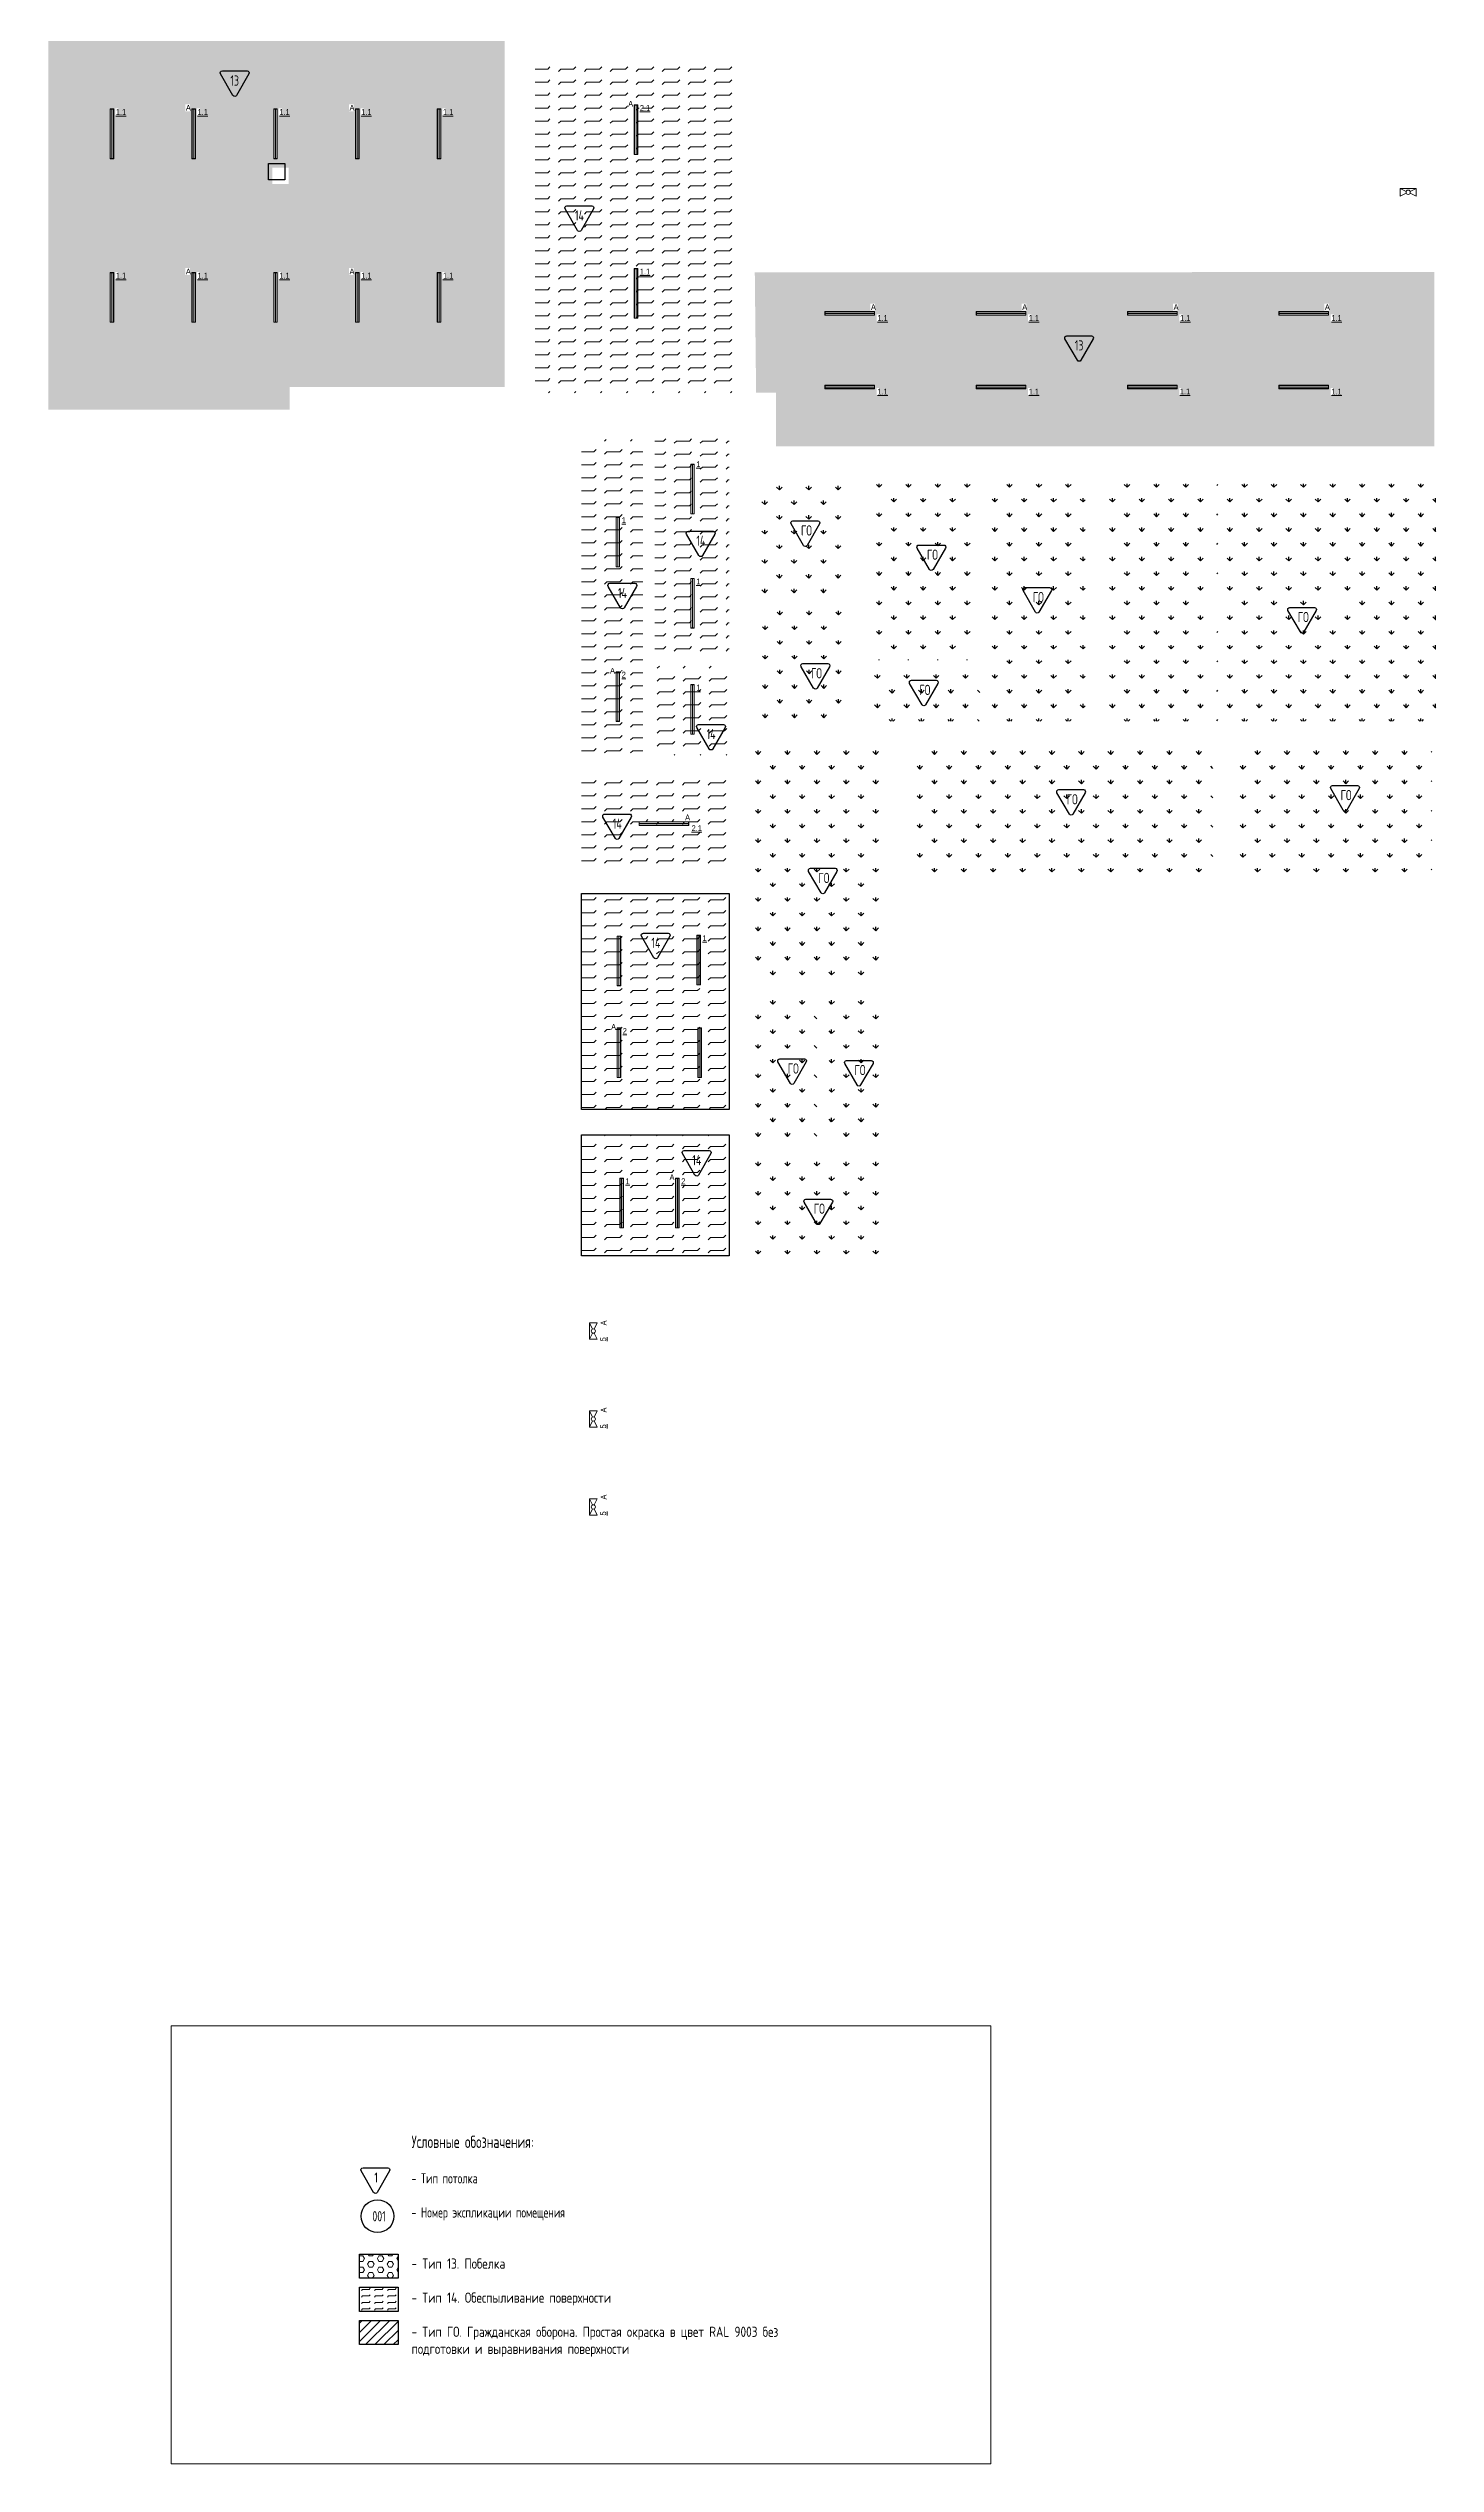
# Model space of a CAD drawing. Header units: millimetres. Extents: x -547274 to 397870, y -45599 to 141350.
# Drawn here: x -346753 to -312828, y 32572 to 91616 of the extents above; entities that cross this region are included whole.
import ezdxf

# ---------------------------------------------------------------- set-up
doc = ezdxf.new("R2010")
doc.units = ezdxf.units.MM
for name, color, linetype, lineweight in [('_ЭОМ_ОБЩ_Освещение_текст тип светильника', 172, 'Continuous', 50), ('_ЭОМ_светильник А', 1, 'Continuous', 35), ('_ЭОМ_светильник Р', 4, 'Continuous', 35)]:
    doc.layers.add(name, color=color, linetype=linetype, lineweight=lineweight)
doc.layers.add('X-ref Light', color=250, linetype='Continuous')
doc.layers.add('АР_1_ПЛИНТУС', color=7, linetype='Continuous', true_color=0x76bcab)
doc.layers.add('АР_Потолок_Покраска', color=7, linetype='Continuous', lineweight=5, true_color=0x007399)
doc.layers.get('X-ref Light').off()
doc.styles.add('ISOCPEUR', font='isocpeur.ttf', dxfattribs={"height": 800})
doc.styles.add('ГОСТ', font='cad.shx', dxfattribs={"width": 0.8})

# ---------------------------------------------------------------- blocks, each defined once
blk = doc.blocks.new('ORIO LINE')
at = {"color": 0, "linetype": 'ByBlock', "lineweight": -2}
for p, q in [((-594, -4), (-594, 84)), ((-594, 84), (621, 84)), ((-590, 0), (-590, 80)), ((-590, 80), (617, 80)), ((617, 0), (-590, 0)), ((617, 80), (617, 0)), ((621, 84), (621, -4)), ((621, -4), (-594, -4))]:
    blk.add_line(p, q, dxfattribs=at)
blk.add_lwpolyline([(-590, 40), (617, 40)], dxfattribs=at)
blk = doc.blocks.new('ЭКРАН 9ВТ')
at = {"color": 0, "linetype": 'ByBlock', "lineweight": -2}
for points in [[(399, 376), (399, 0), (-399, 0), (-399, 376)], [(-399, 376), (-95, 233)], [(-399, 0), (-95, 143)], [(95, 233), (399, 376)], [(95, 143), (399, 0)]]:
    blk.add_lwpolyline(points, dxfattribs=at)
blk.add_circle((0, 188), 105, dxfattribs=at)
blk = doc.blocks.new('A$C89460300')
at = {"layer": '_ЭОМ_светильник А', "color": 18, "lineweight": 20, "ltscale": 100, "true_color": 0x000000}
for p, rotation in [((-3732, 15175), 89.99999999999991), ((268, 15175), 89.99999999999991), ((7083, 15274), 89.99999999999991), ((-3732, 11175), 89.99999999999991), ((268, 11175), 89.99999999999991), ((12283, 10840), 179.9999999999999), ((15983, 10840), 179.9999999999999), ((19683, 10840), 179.9999999999999), ((23383, 10840), 179.9999999999999), ((6639, 1419), 89.99999999999991), ((7739, -1633), 179.9999999999999), ((6665, -5042), 89.99999999999991), ((6665, -7288), 89.99999999999991), ((8640, -7288), 89.99999999999991), ((8094, -10962), 89.99999999999991)]:
    blk.add_blockref('ORIO LINE', p, dxfattribs=dict(at, rotation=rotation))
at = {"layer": '_ЭОМ_светильник А', "color": 18, "lineweight": 20, "ltscale": 100, "true_color": 0x000000, "xscale": 0.5, "yscale": 0.5, "zscale": 0.5}
for p, rotation in [((25924, 13854), 180), ((5906, -14079), 270), ((5906, -16227), 270), ((5906, -18375), 270)]:
    blk.add_blockref('ЭКРАН 9ВТ', p, dxfattribs=dict(at, rotation=rotation))
at = {"layer": '_ЭОМ_светильник Р', "color": 18, "lineweight": 20, "true_color": 0x000000}
for p, rotation in [((-5732, 15175), 89.99999999999991), ((-1732, 15175), 89.99999999999991), ((2268, 15175), 89.99999999999991), ((7083, 11274), 89.99999999999991), ((-5732, 11175), 89.99999999999991), ((-1732, 11175), 89.99999999999991), ((2268, 11175), 89.99999999999991), ((12283, 9040), 179.9999999999999), ((15983, 9040), 179.9999999999999), ((19683, 9040), 179.9999999999999), ((23383, 9040), 179.9999999999999), ((8464, 6491), 89.99999999999991), ((6639, 5197), 89.99999999999991), ((8464, 3699), 89.99999999999991), ((8464, 1104), 89.99999999999991), ((8616, -5022), 89.99999999999991), ((6732, -10962), 89.99999999999991)]:
    blk.add_blockref('ORIO LINE', p, dxfattribs=dict(at, rotation=rotation))
at = {"layer": '_ЭОМ_ОБЩ_Освещение_текст тип светильника', "color": 18, "lineweight": 20, "ltscale": 40, "true_color": 0x000000, "char_height": 142.2, "width": 46.12, "attachment_point": 1, "style": 'ГОСТ', "bg_fill": 3, "box_fill_scale": 1.1, "bg_fill_color": 256, "bg_fill_transparency": 0}
for s, insert in [('{\\L1.1}', (-5677, 15794)), ('{\\L1.1}', (-1677, 15794)), ('{\\L1.1}', (2323, 15794)), ('{\\L1.1}', (7137, 11893)), ('{\\L1.1}', (-5677, 11794)), ('{\\L1.1}', (-1677, 11794)), ('{\\L1.1}', (2323, 11794)), ('{\\L1.1}', (12946, 8959)), ('{\\L1.1}', (16646, 8959)), ('{\\L1.1}', (20342, 8963)), ('{\\L1.1}', (24046, 8959)), ('{\\L1}', (8518, 7184)), ('{\\L1}', (6694, 5816)), ('{\\L1}', (8518, 4318)), ('{\\L2}', (6694, 2038)), ('{\\L1}', (8518, 1723)), ('{\\L2.1}', (8402, -1714)), ('{\\L1}', (8671, -4403)), ('{\\L2}', (6720, -6669)), ('{\\L1}', (6787, -10344)), ('{\\L2}', (8149, -10344))]:
    blk.add_mtext(s, dxfattribs=dict(at, insert=insert))
at = {"layer": '_ЭОМ_светильник А', "color": 18, "lineweight": 20, "ltscale": 100, "true_color": 0x000000, "char_height": 142, "width": 86.04, "attachment_point": 1, "style": 'ГОСТ', "bg_fill": 3, "box_fill_scale": 1.1, "bg_fill_color": 256, "bg_fill_transparency": 0}
for insert in [(6852, 15995), (-3963, 15896), (37, 15896), (-3963, 11896), (37, 11896), (12788, 11024), (16488, 11024), (20188, 11024), (23888, 11024)]:
    blk.add_mtext('А', dxfattribs=dict(at, insert=insert))
at = {"layer": '_ЭОМ_светильник А', "color": 18, "lineweight": 18, "ltscale": 100, "true_color": 0x000000, "char_height": 142, "width": 86.04, "attachment_point": 1, "rotation": 90, "style": 'ГОСТ', "bg_fill": 3, "box_fill_scale": 1.1, "bg_fill_color": 256, "bg_fill_transparency": 0}
for insert in [(6181, -13939, 0), (6181, -16068, 0), (6181, -18196, 0)]:
    blk.add_mtext('А', dxfattribs=dict(at, insert=insert))
at = {"layer": '_ЭОМ_ОБЩ_Освещение_текст тип светильника', "color": 18, "lineweight": 20, "ltscale": 40, "true_color": 0x000000, "char_height": 142.2, "width": 46.12, "attachment_point": 1, "style": 'ГОСТ', "bg_fill": 3, "box_fill_scale": 1.1, "bg_fill_color": 256, "bg_fill_transparency": 0}
for s, insert in [('{\\L1.1}', (-3677, 15794)), ('{\\L1.1}', (323, 15794)), ('{\\L2.1}', (7137, 15893)), ('{\\L1.1}', (-3677, 11794)), ('{\\L1.1}', (323, 11794)), ('{\\L1.1}', (12946, 10759)), ('{\\L1.1}', (16646, 10759)), ('{\\L1.1}', (20346, 10759)), ('{\\L1.1}', (24046, 10759))]:
    blk.add_mtext(s, dxfattribs=dict(at, insert=insert))
at = {"layer": '_ЭОМ_ОБЩ_Освещение_текст тип светильника', "color": 18, "lineweight": 18, "ltscale": 40, "true_color": 0x000000, "char_height": 142.2, "width": 55.87, "attachment_point": 1, "rotation": 90, "style": 'ГОСТ', "bg_fill": 3, "box_fill_scale": 1.1, "bg_fill_color": 256, "bg_fill_transparency": 0}
for insert in [(6170, -14328, 0), (6170, -16458, 0), (6170, -18586, 0)]:
    blk.add_mtext('{\\L5}', dxfattribs=dict(at, insert=insert))
at = {"layer": '_ЭОМ_светильник А', "color": 18, "lineweight": 20, "ltscale": 100, "true_color": 0x000000, "char_height": 142, "width": 86.04, "attachment_point": 1, "style": 'ГОСТ', "bg_fill": 3, "box_fill_scale": 1.1, "bg_fill_color": 256, "bg_fill_transparency": 0}
for insert in [(6408, 2135), (8244, -1450), (6435, -6571), (7863, -10246)]:
    blk.add_mtext('А', dxfattribs=dict(at, insert=insert))

msp = doc.modelspace()

# ---------------------------------------------------------------- hatches: boundary and pattern name
h = msp.add_hatch()
h.set_pattern_fill('ANSI31', color=256, scale=50)
h.paths.add_polyline_path([(-339143.8, 36074.1), (-338200, 36074.1), (-338200, 35482.2), (-339143.8, 35482.2)])
at = {"layer": 'Defpoints'}
h = msp.add_hatch(dxfattribs=at)
h.set_pattern_fill('GRASS', color=256, scale=20)
h.set_pattern_definition([(90, (-199.94, 0), (-359.21024, 359.21024), [95.25, -623.1705]), (45, (-199.94, 0), (-359.21024, 359.21024), [95.25, -412.75]), (135, (-199.94, 0), (-359.21024, -359.21024), [95.25, -412.75])])
h.paths.add_polyline_path([(-329468.4, 80968.6), (-327154.4, 80968.6), (-327154.3, 78062.4), (-329468.3, 78062.4)])
h = msp.add_hatch(dxfattribs=at)
h.set_pattern_fill('GRASS', color=256, scale=20)
h.set_pattern_definition([(90, (40.2, -297.03), (-359.21024, 359.21024), [95.25, -623.1705]), (45, (40.2, -297.03), (-359.21024, 359.21024), [95.25, -412.75]), (135, (40.2, -297.03), (-359.21024, -359.21024), [95.25, -412.75])])
h.paths.add_polyline_path([(-326679.9, 76474.1), (-323977.4, 76474.1), (-323977.4, 75165.7), (-326679.9, 75165.7)])
h.paths.add_polyline_path([(-323706.5, 80966.1), (-323706.5, 78370.6), (-323427.4, 78370.6), (-323427.4, 77820.6), (-323706.5, 77820.6), (-323706.5, 75165.7), (-321403.6, 75165.7), (-321403.6, 80966.1)])
h.paths.add_polyline_path([(-320850.1, 80966.1), (-318476.2, 80966.1), (-318476.2, 75165.7), (-320850.1, 75165.7)])
h.paths.add_polyline_path([(-315546.6, 77820.6), (-315546.6, 78370.6), (-314996.6, 78370.6), (-314996.6, 77820.6)], flags=16)
h.paths.add_polyline_path([(-318178.6, 80966.1), (-312828.3, 80966.1), (-312828.3, 75165.7), (-318180.9, 75165.7), (-318176.3, 77820.6), (-317926.2, 77820.6), (-317926.2, 78370.6), (-318178.6, 78370.6)])
h = msp.add_hatch(dxfattribs=at)
h.set_pattern_fill('GRASS', color=256, scale=20)
h.set_pattern_definition([(90, (-274.95, -294.9), (-359.21024, 359.21024), [95.25, -623.1705]), (45, (-274.95, -294.9), (-359.21024, 359.21024), [95.25, -412.75]), (135, (-274.95, -294.9), (-359.21024, -359.21024), [95.25, -412.75])])
h.paths.add_polyline_path([(-326656.8, 80968.2), (-324017.4, 80968.2), (-324017.4, 76656.2), (-326656.8, 76656.2)])
h = msp.add_hatch(dxfattribs=at)
h.set_pattern_fill('GRASS', color=256, scale=20)
h.set_pattern_definition([(90, (-190, -183.13), (-359.21024, 359.21024), [95.25, -623.1705]), (45, (-190, -183.13), (-359.21024, 359.21024), [95.25, -412.75]), (135, (-190, -183.13), (-359.21024, -359.21024), [95.25, -412.75])])
h.paths.add_polyline_path([(-329458.4, 77867.7), (-327144.4, 77867.7), (-327144.4, 75165.7), (-329468.3, 75165.7)])
h = msp.add_hatch(dxfattribs=at)
h.set_pattern_fill('GRASS', color=256, scale=20)
h.paths.add_polyline_path([(-329468.3, 68444.6), (-327962.6, 68444.6), (-327962.6, 64914.4), (-329468.3, 64914.4)])
h = msp.add_hatch(dxfattribs=at)
h.set_pattern_fill('GRASS', color=256, scale=20)
h.paths.add_polyline_path([(-327662.6, 68442.5), (-326262.3, 68442.5), (-326262.3, 64914.4), (-327662.6, 64914.4)])
h = msp.add_hatch(dxfattribs=at)
h.set_pattern_fill('GRASS', color=256, scale=20)
h.paths.add_polyline_path([(-329468.3, 64406), (-326262.2, 64406), (-326262.2, 62094), (-329468.3, 62094)])
at = {"layer": 'АР_Потолок_Покраска'}
h = msp.add_hatch(dxfattribs=at)
h.set_pattern_fill('HEX', color=256, scale=25)
h.set_pattern_definition([(0, (-599093.8, 63531.32), (0, 137.48153), [79.375, -158.75]), (120, (-599093.8, 63531.32), (-119.0625, -68.740766), [79.375, -158.75]), (60, (-599014.42, 63531.32), (-119.0625, 68.740766), [79.375, -158.75])])
h.paths.add_polyline_path([(-340872.1, 94300.7), (-341272.1, 94300.7), (-341272.1, 94700.7), (-340872.1, 94700.7)], flags=16)
h.paths.add_polyline_path([(-340872.1, 88300.7), (-341272.1, 88300.7), (-341272.1, 88700.7), (-340872.1, 88700.7)], flags=16)
h.paths.add_polyline_path([(-346752.2, 100300.7), (-335591.5, 100296.9), (-335591.1, 83336), (-340851.8, 83336), (-340853.4, 82785.7), (-346753.4, 82785.7)])
h = msp.add_hatch(dxfattribs=at)
h.set_pattern_fill('FLEX', color=256, scale=50)
h.set_pattern_definition([(0, (-435824.66, 26338.1), (0, 317.5), [317.5, -317.5]), (45, (-435507.16, 26338.1), (0, 317.5), [79.375, -290.2628, 79.375, -449.0128])])
h.paths.add_polyline_path([(-334852.2, 91295.7), (-329972.2, 91295.7), (-329972.2, 86650.7), (-329961.5, 86650.7), (-329979.5, 83192.4), (-334852.2, 83192.4)])
h = msp.add_hatch(dxfattribs=at)
h.set_pattern_fill('HEX', color=256, scale=25)
h.set_pattern_definition([(0, (-582265.83, 50276.21), (0, 137.48153), [79.375, -158.75]), (120, (-582265.83, 50276.21), (-119.0625, -68.740766), [79.375, -158.75]), (60, (-582186.46, 50276.21), (-119.0625, 68.740766), [79.375, -158.75])])
h.paths.add_polyline_path([(-329478, 86143.2), (-312863.3, 86143.7), (-312863.3, 81886.8), (-328955.8, 81886.3), (-328955.8, 83195.5), (-329446, 83195.4)])
h = msp.add_hatch(dxfattribs=at)
h.set_pattern_fill('FLEX', color=256, scale=50)
h.set_pattern_definition([(0, (-432995.93, 18832.94), (0, 317.5), [317.5, -317.5]), (45, (-432678.43, 18832.94), (0, 317.5), [79.375, -290.2628, 79.375, -449.0128])])
h.paths.add_polyline_path([(-331919.3, 82076.7), (-330107, 82076.7), (-330107, 76822), (-331919.3, 76822)])
h = msp.add_hatch(dxfattribs=at)
h.set_pattern_fill('FLEX', color=256, scale=50)
h.set_pattern_definition([(0, (-358.1, -166.43), (0, 317.5), [317.5, -317.5]), (45, (-40.6, -166.43), (0, 317.5), [79.375, -290.2628, 79.375, -449.0128])])
edge = h.paths.add_edge_path()
edge.add_line((-333716.8, 82030), (-333716.8, 74335))
edge.add_line((-333716.8, 74335), (-332219.3, 74335))
edge.add_line((-332219.3, 74335), (-332219.3, 76440.9))
edge.add_line((-332219.3, 76440.9), (-332219.3, 76440.9))
edge.add_line((-332219.3, 76440.9), (-332219.3, 82051.5))
edge.add_line((-332219.3, 82051.5), (-333716.8, 82051.5))
h = msp.add_hatch(dxfattribs=at)
h.set_pattern_fill('FLEX', color=256, scale=50)
h.set_pattern_definition([(0, (-335.45, 0), (0, 317.5), [317.5, -317.5]), (45, (-17.95, 0), (0, 317.5), [79.375, -290.2628, 79.375, -449.0128])])
h.paths.add_polyline_path([(-331919.4, 76511), (-330109.7, 76511), (-330109.7, 74335), (-331919.4, 74335)])
h = msp.add_hatch(dxfattribs=at)
h.set_pattern_fill('FLEX', color=256, scale=50)
h.set_pattern_definition([(0, (-358.2, 0), (0, 317.5), [317.5, -317.5]), (45, (-40.7, 0), (0, 317.5), [79.375, -290.2628, 79.375, -449.0128])])
h.paths.add_polyline_path([(-333716.9, 73812.6), (-330106.8, 73812.6), (-330106.8, 71575.5), (-333716.9, 71575.5)])
h.paths.add_polyline_path([(-333716.8, 70957.6), (-330106.8, 70957.6), (-330106.8, 65678.8), (-333716.8, 65678.8)])
h.paths.add_polyline_path([(-333716.8, 65059.5), (-330106.8, 65059.5), (-330106.8, 62094.6), (-333716.8, 62094.6)])
h = msp.add_hatch(dxfattribs=at)
h.set_pattern_fill('HEX', color=256, scale=25)
h.set_pattern_definition([(0, (-339143.83, 39991.49), (0, 137.4815), [79.375, -158.75]), (120, (-339143.83, 39991.49), (-119.0625, -68.741), [79.375, -158.75]), (60, (-339064.45, 39991.49), (-119.0625, 68.741), [79.375, -158.75])])
h.paths.add_polyline_path([(-339143.8, 37695.8), (-338200, 37695.8), (-338200, 37103.9), (-339143.8, 37103.9)])
h = msp.add_hatch(dxfattribs=at)
h.set_pattern_fill('FLEX', color=256, scale=25)
h.set_pattern_definition([(0, (-560047.32, 66993.5), (0, 158.75), [158.75, -158.75]), (45, (-559888.57, 66993.5), (0, 158.75), [39.6875, -145.1314, 39.6875, -224.5064])])
h.paths.add_polyline_path([(-339143.8, 36884.9), (-338200, 36884.9), (-338200, 36293), (-339143.8, 36293)])

# ---------------------------------------------------------------- linework, layer by layer
for points in [[(-342497.7, 91062.7), (-341891.5, 91062.7, -0.5773495), (-341848.2, 90987.7), (-342151.3, 90462.7, -0.5773541), (-342237.9, 90462.7), (-342541, 90987.7, -0.5773491), (-342497.7, 91062.7, -0.0000017)], [(-334071.5, 87764.4), (-333465.3, 87764.4, -0.5773495), (-333422, 87689.4), (-333725.1, 87164.4, -0.5773541), (-333811.7, 87164.4), (-334114.8, 87689.4, -0.5773491), (-334071.5, 87764.4, -0.0000017)], [(-321849.8, 84589.1), (-321243.5, 84589.1, -0.5773495), (-321200.2, 84514.1), (-321503.3, 83989.1, -0.5773541), (-321589.9, 83989.1), (-321893.1, 84514.1, -0.5773491), (-321849.8, 84589.1, -0.0000017)], [(-331102.7, 79814.8), (-330496.5, 79814.8, -0.5773495), (-330453.2, 79739.8), (-330756.3, 79214.8, -0.5773541), (-330842.9, 79214.8), (-331146.1, 79739.8, -0.5773491), (-331102.7, 79814.8, -0.0000017)], [(-328544.9, 80065.2), (-327938.7, 80065.2, -0.5773495), (-327895.4, 79990.2), (-328198.5, 79465.2, -0.5773541), (-328285.1, 79465.2), (-328588.2, 79990.2, -0.5773491), (-328544.9, 80065.2, -0.0000017)], [(-325465.2, 79474.1), (-324859, 79474.1, -0.5773495), (-324815.7, 79399.1), (-325118.8, 78874.1, -0.5773541), (-325205.4, 78874.1), (-325508.5, 79399.1, -0.5773491), (-325465.2, 79474.1, -0.0000017)], [(-333019.9, 78537.6), (-332413.7, 78537.6, -0.5773495), (-332370.4, 78462.6), (-332673.5, 77937.6, -0.5773541), (-332760.1, 77937.6), (-333063.2, 78462.6, -0.5773491), (-333019.9, 78537.6, -0.0000017)], [(-322875, 78434.7), (-322268.8, 78434.7, -0.5773495), (-322225.5, 78359.7), (-322528.6, 77834.7, -0.5773541), (-322615.2, 77834.7), (-322918.3, 78359.7, -0.5773491), (-322875, 78434.7, -0.0000017)], [(-316397, 77948), (-315790.8, 77948, -0.5773495), (-315747.5, 77873), (-316050.6, 77348, -0.5773541), (-316137.2, 77348), (-316440.3, 77873, -0.5773491), (-316397, 77948, -0.0000017)], [(-328300.1, 76574.1), (-327693.9, 76574.1, -0.5773495), (-327650.6, 76499.1), (-327953.7, 75974.1, -0.5773541), (-328040.3, 75974.1), (-328343.4, 76499.1, -0.5773491), (-328300.1, 76574.1, -0.0000017)], [(-325648.6, 76167.4), (-325042.4, 76167.4, -0.5773495), (-324999.1, 76092.4), (-325302.2, 75567.4, -0.5773541), (-325388.8, 75567.4), (-325692, 76092.4, -0.5773491), (-325648.6, 76167.4, -0.0000017)], [(-330852.3, 75088.1), (-330246.1, 75088.1, -0.5773495), (-330202.7, 75013.1), (-330505.9, 74488.1, -0.5773541), (-330592.5, 74488.1), (-330895.6, 75013.1, -0.5773491), (-330852.3, 75088.1, -0.0000017)], [(-322046, 73493.5), (-321439.8, 73493.5, -0.5773495), (-321396.5, 73418.5), (-321699.6, 72893.5, -0.5773541), (-321786.2, 72893.5), (-322089.3, 73418.5, -0.5773491), (-322046, 73493.5, -0.0000017)], [(-315349.3, 73596.1), (-314743.1, 73596.1, -0.5773495), (-314699.8, 73521.1), (-315002.9, 72996.1, -0.5773541), (-315089.5, 72996.1), (-315392.6, 73521.1, -0.5773491), (-315349.3, 73596.1, -0.0000017)], [(-333147, 72898.2), (-332540.8, 72898.2, -0.5773495), (-332497.5, 72823.2), (-332800.6, 72298.2, -0.5773541), (-332887.2, 72298.2), (-333190.3, 72823.2, -0.5773491), (-333147, 72898.2, -0.0000017)], [(-328117.8, 71570.7), (-327511.6, 71570.7, -0.5773495), (-327468.3, 71495.7), (-327771.4, 70970.7, -0.5773541), (-327858, 70970.7), (-328161.1, 71495.7, -0.5773491), (-328117.8, 71570.7, -0.0000017)], [(-332202.8, 69984.1), (-331596.6, 69984.1, -0.5773495), (-331553.3, 69909.1), (-331856.4, 69384.1, -0.5773541), (-331943, 69384.1), (-332246.1, 69909.1, -0.5773491), (-332202.8, 69984.1, -0.0000017)], [(-328867.4, 66912.6), (-328261.2, 66912.6, -0.5773495), (-328217.9, 66837.6), (-328521, 66312.6, -0.5773541), (-328607.6, 66312.6), (-328910.7, 66837.6, -0.5773491), (-328867.4, 66912.6, -0.0000017)], [(-327235.7, 66874.4), (-326629.5, 66874.4, -0.5773495), (-326586.2, 66799.4), (-326889.3, 66274.4, -0.5773541), (-326975.9, 66274.4), (-327279, 66799.4, -0.5773491), (-327235.7, 66874.4, -0.0000017)], [(-331201.7, 64673.8), (-330595.4, 64673.8, -0.5773495), (-330552.1, 64598.8), (-330855.2, 64073.8, -0.5773541), (-330941.9, 64073.8), (-331245, 64598.8, -0.5773491), (-331201.7, 64673.8, -0.0000017)], [(-328230, 63485.8), (-327623.8, 63485.8, -0.5773495), (-327580.5, 63410.8), (-327883.6, 62885.8, -0.5773541), (-327970.2, 62885.8), (-328273.3, 63410.8, -0.5773491), (-328230, 63485.8, -0.0000017)], [(-339057.8, 39804.2), (-338451.6, 39804.2, -0.5773495), (-338408.3, 39729.2), (-338711.4, 39204.2, -0.5773541), (-338798, 39204.2), (-339101.1, 39729.2, -0.5773491), (-339057.8, 39804.2, -0.0000017)]]:
    msp.add_lwpolyline(points, format="xyb")
for points in [[(-340972.1, 88400.7), (-341372.1, 88400.7), (-341372.1, 88800.7), (-340972.1, 88800.7)], [(-333716.8, 70957.6), (-330106.8, 70957.6), (-330106.8, 65678.8), (-333716.8, 65678.8)], [(-333716.8, 65059.5), (-330106.8, 65059.5), (-330106.8, 62094.6), (-333716.8, 62094.6)], [(-339143.8, 37695.8), (-338200, 37695.8), (-338200, 37103.9), (-339143.8, 37103.9)], [(-339143.8, 36884.9), (-338200, 36884.9), (-338200, 36293), (-339143.8, 36293)], [(-339143.8, 36074.1), (-338200, 36074.1), (-338200, 35482.2), (-339143.8, 35482.2)]]:
    msp.add_lwpolyline(points, close=True)
msp.add_circle((-338703, 38621.4), 400)
at = {"layer": 'АР_1_ПЛИНТУС', "color": 2, "lineweight": 9, "ltscale": 1000}
msp.add_lwpolyline([(-343747.7, 32572.4), (-323707.8, 32572.4), (-323707.8, 43276.3), (-343747.7, 43276.3)], close=True, dxfattribs=at)

# ---------------------------------------------------------------- texts
at = {"char_height": 250, "attachment_point": 1, "style": 'ISOCPEUR'}
for s, insert, width in [('{\\W0.7;13}', (-342301.3, 90952.1), 294.334), ('{\\W0.7;14}', (-333875.1, 87653.9), 294.334), ('{\\W0.7;13}', (-321653.4, 84478.5), 294.334), ('{\\W0.7;ГО}', (-328348.5, 79954.6), 294.334), ('{\\W0.7;14}', (-330906.4, 79704.2), 294.334), ('{\\W0.7;ГО}', (-325268.8, 79363.5), 294.334), ('{\\W0.7;14}', (-332823.5, 78427), 294.334), ('{\\W0.7;ГО}', (-322678.6, 78324.1), 294.334), ('{\\W0.7;ГО}', (-316200.6, 77837.4), 294.334), ('{\\W0.7;ГО}', (-328103.7, 76463.5), 294.334), ('{\\W0.7;ГО}', (-325452.3, 76056.8), 294.334), ('{\\W0.7;14}', (-330655.9, 74977.5), 294.334), ('{\\W0.7;ГО}', (-321849.6, 73382.9), 294.334), ('{\\W0.7;ГО}', (-315153, 73485.5), 294.334), ('{\\W0.7;14}', (-332950.6, 72787.6), 294.334), ('{\\W0.7;ГО}', (-327921.4, 71460.1), 294.334), ('{\\W0.7;14}', (-332006.4, 69873.5), 294.334), ('{\\W0.7;ГО}', (-328671, 66802), 294.334), ('{\\W0.7;ГО}', (-327039.3, 66763.8), 294.334), ('{\\W0.7;14}', (-331005.3, 64563.2), 294.334), ('{\\W0.7;ГО}', (-328033.7, 63375.2), 294.334), ('\\A1;{\\H1.2x;\\W0.7;Условные обозначения: \\H1.66667x;\\P\\pxql;\\H0.5x;\\P\\A0;- Тип потолка\\P\\P- Номер экспликации помещения\\P\\W0.8;\\C146;\\c9000464;\\P\\pq*;\\P\\C256;- Тип 13. Побелка\\P\\P- Тип 14. Обеспыливание поверхности\\P\\P- Тип ГО. Гражданская оборона. Простая окраска в цвет RAL 9003 без подготовки и выравнивания поверхности}', (-337871.5, 40589.8), 9733.244), ('{\\W0.7;1}', (-338782.1, 39692.1), 294.334), ('{\\W0.7;001}', (-338829.3, 38747), 294.334)]:
    msp.add_mtext(s, dxfattribs=dict(at, insert=insert, width=width))

# ---------------------------------------------------------------- next in the draw order: block references
at = {"layer": 'X-ref Light', "color": 1, "lineweight": 18}
msp.add_blockref('A$C89460300', (-339425.7, 74336.4), dxfattribs=at)

# ---------------------------------------------------------------- next in the draw order: hatches: boundary and pattern name
at = {"layer": 'Defpoints'}
h = msp.add_hatch(dxfattribs=at)
h.set_pattern_fill('GRASS', color=256, scale=20)
h.paths.add_polyline_path([(-329468.3, 74654), (-326262.2, 74654), (-326262.2, 68954.6), (-329468.3, 68954.6)])
h = msp.add_hatch(dxfattribs=at)
h.set_pattern_fill('GRASS', color=256, scale=20)
h.paths.add_polyline_path([(-325621.8, 74654), (-318274.1, 74676.3), (-318274.1, 71416.4), (-325621.8, 71394.1)])
h = msp.add_hatch(dxfattribs=at)
h.set_pattern_fill('GRASS', color=256, scale=20)
h.paths.add_polyline_path([(-317825.5, 74654), (-312923.2, 74654), (-312923.2, 71394.1), (-317825.5, 71394.1)])

doc.saveas('drawing.dxf')
